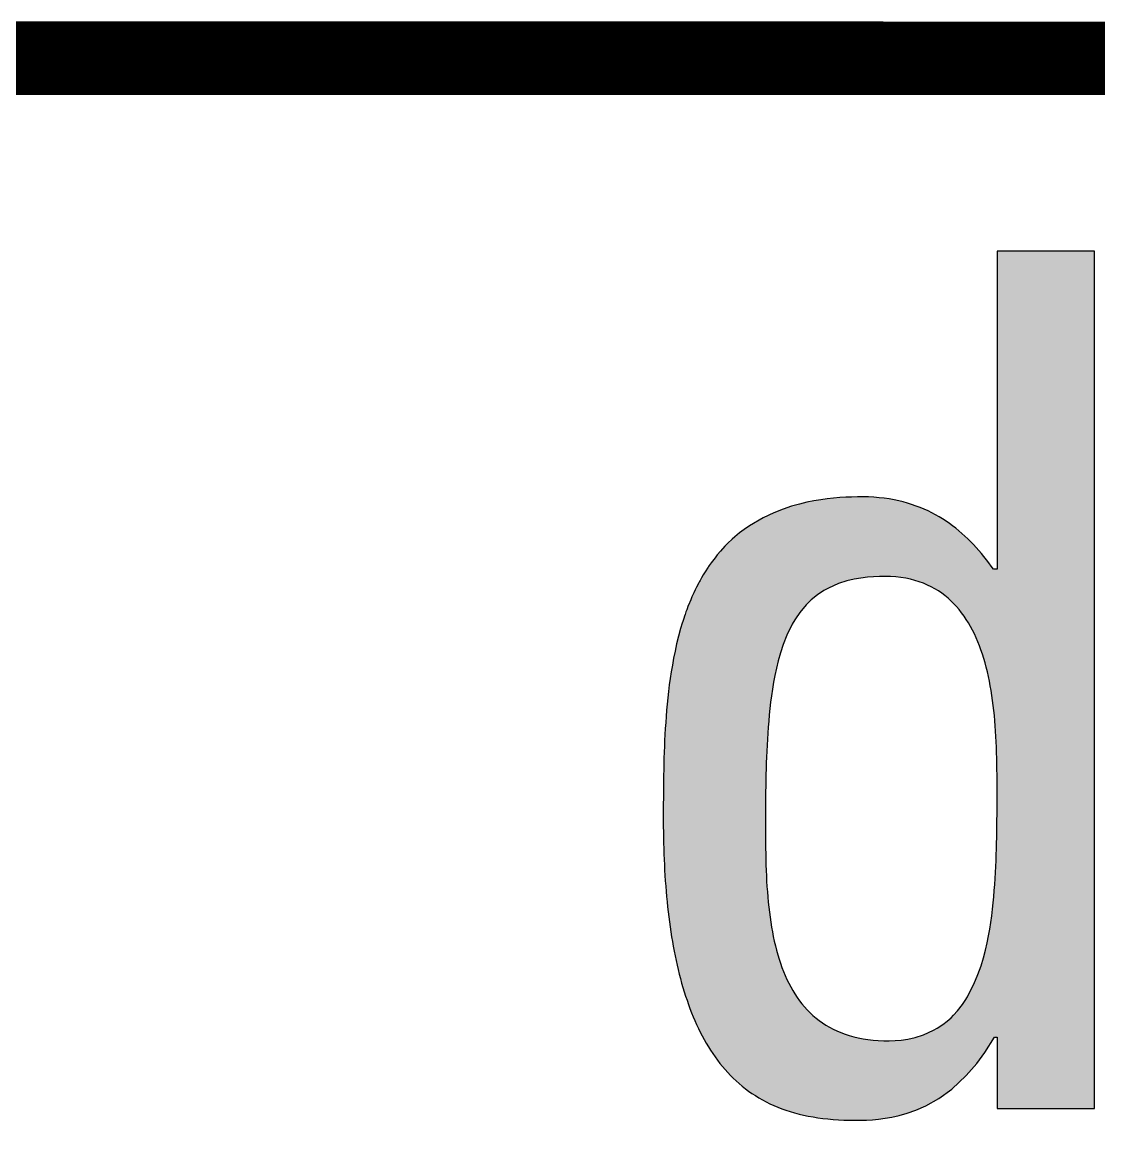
# Model space of a CAD drawing. Header units: metres. Extents: x 630750 to 860239, y 578133 to 726633.
# Drawn here: x 819397 to 825015, y 715998 to 721820 of the extents above; entities that cross this region are included whole.
import ezdxf

# ---------------------------------------------------------------- set-up
doc = ezdxf.new("R2010")
doc.units = ezdxf.units.M
doc.header["$LTSCALE"] = 300
doc.layers.add('001dmp-FORM', color=7, linetype='Continuous')

# ---------------------------------------------------------------- blocks, each defined once
blk = doc.blocks.new('xref-sheet(건축)')
at = {"layer": '001dmp-FORM'}
h = blk.add_hatch(color=30, dxfattribs=at)
h.paths.add_polyline_path([(7769.701970029815, 5699.734893194897), (7749.368946559658, 5699.734893195069), (7749.368946559163, 5633.286384572954), (7748.693995952101, 5633.286384587296), (7748.626512621824, 5633.286384572973), (7748.164844817456, 5633.935744756071), (7747.665461170913, 5634.614872408571), (7747.155787742133, 5635.283710284719), (7746.63547572376, 5635.941909563569), (7746.104163529893, 5636.589108665545), (7745.561476264895, 5637.224932711831), (7745.007025220086, 5637.848992963633), (7744.440407213875, 5638.460886265762), (7743.8612040724, 5639.060194426726), (7743.268981960358, 5639.646483609034), (7742.663290732675, 5640.219303687998), (7742.043663292807, 5640.778187546537), (7741.409614834283, 5641.322650389036), (7740.760642145415, 5641.852189006965), (7740.096222837343, 5642.36628099478), (7739.415814520067, 5642.864383986151), (7738.718854044539, 5643.345934801751), (7738.004756550061, 5643.810348612831), (7737.272914687146, 5644.257018055476), (7736.52269753053, 5644.685312197941), (7735.753450010485, 5645.094575977326), (7734.964490946342, 5645.484128214635), (7734.155113691613, 5645.853262265162), (7733.324583481433, 5646.201243358351), (7730.698293939367, 5647.110487719899), (7729.775217775696, 5647.365922858451), (7728.826864568346, 5647.596080950096), (7727.852311139683, 5647.800038822723), (7726.850598717097, 5647.976837704597), (7725.820731696269, 5648.125481987487), (7724.761676392362, 5648.244937985253), (7723.672359803128, 5648.334132696753), (7722.55166837441, 5648.391952570606), (7721.398446795971, 5648.417242295643), (7720.215230872058, 5648.412537668069), (7719.009565118442, 5648.385383219727), (7717.779420534167, 5648.333749940353), (7716.52182407906, 5648.254664785261), (7715.233149208758, 5648.144501215471), (7713.908900956714, 5647.998764267357), (7712.543389005401, 5647.811763617816), (7711.129231246585, 5647.576117160101), (7709.656554051024, 5647.281951267638), (7708.111629270385, 5646.91553778856), (7706.474370909669, 5646.456790729922), (7704.713250901597, 5645.87418202437), (7702.77328747405, 5645.112729898754), (7700.541271625367, 5644.059225352574), (7697.681773985565, 5642.378239015705), (7696.576663333009, 5641.610459766922), (7695.613389672337, 5640.878974740723), (7694.64981929788, 5640.08316337117), (7694.05211217696, 5639.554340325392), (7693.181356406789, 5638.731207548659), (7692.567271166179, 5638.10992661554), (7691.646823078092, 5637.108930626899), (7690.965107453423, 5636.308106991031), (7690.491557193618, 5635.719050099548), (7689.928646815508, 5634.980818708251), (7689.67343100088, 5634.631578049617), (7689.284440161955, 5634.080670292356), (7689.146633786808, 5633.87987360268), (7689.06910974214, 5633.765574777413), (7688.437921747554, 5632.797254428294), (7688.021642796844, 5632.119258536384), (7687.652772465448, 5631.489885694005), (7687.366285011103, 5630.981174252682), (7687.248202049555, 5630.766155772096), (7687.22001427248, 5630.714353199335), (7687.102168768604, 5630.495759077661), (7686.612149397279, 5629.55012313357), (7686.345848275367, 5629.009691604427), (7686.0534289854, 5628.392871421198), (7685.662455090733, 5627.526732319026), (7685.407846695558, 5626.935003875586), (7685.207006259607, 5626.451580376677), (7685.149574743878, 5626.310505875338), (7684.843974366977, 5625.537382561184), (7684.666102999447, 5625.068991282929), (7684.577960393672, 5624.836884069506), (7684.404173038612, 5624.351669006634), (7684.224218332896, 5623.840549885588), (7684.106272363297, 5623.495657188129), (7683.952393961696, 5623.033967284806), (7683.879791126954, 5622.811320622364), (7683.819223183255, 5622.623131718625), (7683.749118453507, 5622.402454952486), (7683.632490691267, 5622.028313029557), (7683.306228258243, 5620.931625485997), (7682.864042600009, 5619.310928530565), (7682.478899096142, 5617.74727372154), (7682.140883434873, 5616.230746764948), (7681.84257099219, 5614.753923021477), (7681.578226993708, 5613.311067715766), (7681.343309145628, 5611.897638566721), (7681.134143679828, 5610.50996180086), (7680.94770616906, 5609.145012995963), (7680.781468427496, 5607.800263954276), (7680.633288658213, 5606.473572868352), (7680.501330752104, 5605.163103670255), (7680.384003794203, 5603.86726541467), (7680.279915891999, 5602.584666198643), (7680.187838371323, 5601.31407739708), (7680.106677574357, 5600.05440529377), (7680.035452391301, 5598.804668791032), (7679.973276095192, 5597.56398120499), (7679.919341380813, 5596.331535188834), (7679.872908735259, 5595.106591251511), (7679.833294831642, 5593.888466032335), (7679.799865329685, 5592.676525196444), (7679.772026804585, 5591.470175409138), (7679.749220358546, 5590.268857656225), (7679.730916025921, 5589.072042036866), (7679.716607797633, 5587.879222514153), (7679.705809135721, 5586.689912482731), (7679.698048866518, 5585.503640944747), (7679.692867337308, 5584.319948039477), (7679.689812774977, 5583.138382161755), (7679.688437735098, 5581.958496013292), (7679.688668128616, 5580.780214999184), (7679.694138766183, 5579.607174347326), (7679.705944535326, 5578.440468815466), (7679.724173356317, 5577.280186337537), (7679.748915029038, 5576.126416707432), (7679.780261289754, 5574.979251683942), (7679.818305863042, 5573.83878493773), (7679.863144511215, 5572.705112312539), (7679.914875103848, 5571.57833159849), (7679.973597665408, 5570.458542848016), (7680.03941443461, 5569.345848313675), (7680.112429933451, 5568.240352503914), (7680.192751026381, 5567.142162309116), (7680.280486987936, 5566.051386969908), (7680.375749569768, 5564.968138236257), (7680.478653065238, 5563.892530431136), (7680.589314388828, 5562.824680475656), (7680.707853147065, 5561.764707927029), (7680.834391712579, 5560.712735182138), (7680.969055299811, 5559.668887459978), (7681.111972048941, 5558.633292915708), (7681.263273106761, 5557.606082677496), (7681.423092712885, 5556.587390976016), (7681.591568279375, 5555.577355229796), (7681.768840478198, 5554.576116136874), (7681.955053347661, 5553.583817706024), (7682.15035436962, 5552.600607425327), (7682.354894557579, 5551.626636314926), (7682.568828576714, 5550.662059031352), (7682.792314812414, 5549.707033968828), (7683.025515499732, 5548.761723351932), (7683.268596796075, 5547.826293341919), (7683.52172890268, 5546.900914152753), (7683.785086154796, 5545.985760105071), (7684.05884714863, 5545.081009801349), (7684.343194805715, 5544.186846157552), (7684.638316518529, 5543.30345655813), (7684.944404224796, 5542.431032960743), (7685.261654521721, 5541.569771964228), (7685.590268779521, 5540.719874915772), (7685.930453204452, 5539.881548032296), (7686.282418978608, 5539.055002509174), (7686.646382312978, 5538.240454549737), (7687.022564564209, 5537.438125500255), (7687.411192292584, 5536.648241923128), (7687.812497341209, 5535.871035670022), (7688.226716896799, 5535.106743929015), (7688.654093542897, 5534.355609275938), (7689.094875309984, 5533.617879728112), (7689.549315645363, 5532.893808768501), (7690.017673488695, 5532.183655307002), (7690.500213196592, 5531.487683714753), (7690.997204507632, 5530.806163727726), (7691.508922437137, 5530.139370356813), (7692.035647303786, 5529.487583918768), (7692.577664384913, 5528.851089700832), (7693.135263830951, 5528.230177841375), (7693.708740395163, 5527.625143109377), (7694.298393127803, 5527.036284538151), (7694.904524979054, 5526.463905088783), (7695.527442355135, 5525.908311164318), (7696.16745456374, 5525.369812066579), (7696.824873156485, 5524.848719361265), (7697.500011171029, 5524.345346073729), (7698.193182225401, 5523.860005819758), (7698.90469945125, 5523.393011746026), (7699.634874298634, 5522.944675295951), (7700.384015118343, 5522.515304813027), (7701.152425515251, 5522.105203904109), (7701.940402491968, 5521.714669582023), (7702.748234326213, 5521.34399011479), (7703.576198102401, 5520.993442590264), (7704.424556946647, 5520.663290131994), (7705.293556867666, 5520.353778753503), (7706.183423196246, 5520.065133778304), (7707.094356551173, 5519.797555830461), (7708.02652832594, 5519.551216302267), (7708.980075615767, 5519.326252289171), (7709.955095562404, 5519.122760936849), (7710.951639082563, 5518.940793155414), (7711.96970389644, 5518.780346667578), (7713.009226881088, 5518.641358349193), (7714.070075688378, 5518.523695855325), (7715.152039632103, 5518.427148499611), (7716.25481985178, 5518.351417416564), (7717.378018763429, 5518.296105027482), (7718.521128918164, 5518.260703871486), (7719.683521254457, 5518.244584909195), (7720.867142750812, 5518.249695106231), (7722.083552571366, 5518.287593624415), (7723.339169854913, 5518.364699606766), (7724.641309825634, 5518.488328274912), (7725.999756309106, 5518.668263456164), (7727.428099057219, 5518.918094901207), (7728.946172885906, 5519.257657428268), (7730.584962909652, 5519.717936150208), (7732.397931826436, 5520.3523937644), (7734.493541953929, 5521.269492589596), (7737.17665103087, 5522.77409036369), (7739.926104826187, 5524.768182848953), (7742.951867775879, 5527.598149188567), (7745.110772544798, 5530.099780085515), (7746.838870296855, 5532.43630962443), (7748.866159018526, 5535.602619609816), (7749.368946558348, 5535.602619609887), (7749.368946558145, 5520.723733344719), (7769.701970028214, 5520.723733344546)])
h.paths.add_polyline_path([(7749.140225427185, 5598.377275014225), (7749.19737527239, 5597.255913562254), (7749.245123956676, 5596.125150952616), (7749.284007362021, 5594.985523063804), (7749.314607137338, 5593.83761152794), (7749.337562606339, 5592.682055709407), (7749.3535861085, 5591.519567878383), (7749.363483086654, 5590.350953576086), (7749.368178894209, 5589.177138094395), (7749.368942953577, 5587.999390837855), (7749.36873861506, 5586.820675198026), (7749.367851836916, 5585.641276986731), (7749.365780514523, 5584.460694455252), (7749.362021626603, 5583.278424245188), (7749.356065966847, 5582.093957310768), (7749.34739295721, 5580.906773007451), (7749.335465214233, 5579.716333980647), (7749.319722706266, 5578.522080178587), (7749.299576324836, 5577.323422497227), (7749.274400646584, 5576.119735500612), (7749.243525633985, 5574.910349207892), (7749.206226296479, 5573.694538562474), (7749.161712345045, 5572.471513312972), (7749.109113187693, 5571.240402854579), (7749.047461333586, 5570.00023970403), (7748.975671062934, 5568.749938133421), (7748.892511617862, 5567.488267376018), (7748.796572856361, 5566.213817316296), (7748.686220419946, 5564.924953581811), (7748.559536209392, 5563.619758072634), (7748.414237664449, 5562.29594822085), (7748.247565709116, 5560.950764960887), (7748.056125025938, 5559.580812978453), (7747.835649100733, 5558.181825755771), (7747.580641511409, 5556.748306865373), (7747.283802918628, 5555.272956968832), (7746.935062777429, 5553.745705528125), (7746.519820576668, 5552.151952027258), (7746.015426747083, 5550.469046896072), (7745.383112424362, 5548.65822127246), (7744.545062971727, 5546.641660518886), (7743.262303823245, 5544.157376497866), (7742.712127713112, 5543.270597052709), (7742.122839381471, 5542.406065641497), (7741.120377190167, 5541.119279721541), (7740.269219978018, 5540.179922844523), (7739.758897780197, 5539.674612254227), (7738.922991155738, 5538.929342431818), (7738.03554021761, 5538.237444342056), (7736.873879400697, 5537.465672221975), (7736.115929411393, 5537.034015661562), (7733.978804706236, 5536.0754022591), (7732.263225479666, 5535.538334334693), (7730.75482553682, 5535.208445694148), (7729.375831117843, 5535.007962576834), (7728.087516668431, 5534.898159430237), (7726.867278616879, 5534.856432679988), (7725.697926243232, 5534.865591607283), (7724.566907447999, 5534.913084113436), (7723.472857642995, 5534.997545612899), (7722.414843479743, 5535.11804275097), (7721.391966549814, 5535.273677124776), (7720.403361373264, 5535.463583246852), (7719.448193476539, 5535.686926654915), (7718.525657652983, 5535.942902131925), (7717.634976263758, 5536.230732044763), (7716.775397498295, 5536.549664577539), (7715.946194856708, 5536.898973243872), (7715.146664061544, 5537.277953748051), (7714.376122909704, 5537.685923896691), (7713.633910279768, 5538.122222565687), (7712.919384137585, 5538.586207726916), (7712.23192086985, 5539.07725576261), (7711.570914146028, 5539.594760336746), (7710.93577388117, 5540.138131376103), (7710.325925302783, 5540.706794103184), (7709.740807999817, 5541.300188098392), (7709.179875014179, 5541.917766417415), (7708.642592001797, 5542.558994703146), (7708.128436365343, 5543.223350367894), (7707.636896456203, 5543.910321762754), (7707.167470761127, 5544.619407364947), (7706.719667122179, 5545.350115027964), (7706.293001961505, 5546.101961174016), (7705.886999519516, 5546.874470027622), (7705.501191075124, 5547.667172883646), (7705.135114192224, 5548.479607309506), (7704.788311956192, 5549.311316369982), (7704.460332157632, 5550.161847875786), (7704.150726538373, 5551.03075355542), (7703.859049941169, 5551.917588262666), (7703.584859487983, 5552.821909108203), (7703.327713680093, 5553.74327460633), (7703.087171217823, 5554.681243443943), (7702.862791297641, 5555.635374828033), (7702.654130434854, 5556.605225263336), (7702.460742974308, 5557.590349102116), (7702.282179471487, 5558.590296905364), (7702.117985446184, 5559.604614180687), (7701.967700607773, 5560.632840641752), (7701.830855511409, 5561.674506847963), (7701.706972075863, 5562.72913471577), (7701.595560596867, 5563.796234535701), (7701.496117961349, 5564.875303206669), (7701.408125391859, 5565.965821926044), (7701.331045889649, 5567.0672537342), (7701.264321371407, 5568.17904050479), (7701.207369383283, 5569.300599814813), (7701.159579369607, 5570.431321116625), (7701.120308372268, 5571.57056140112), (7701.088876050944, 5572.717640388506), (7701.064558897957, 5573.87183453099), (7701.046583457024, 5575.032370408713), (7701.034118334665, 5576.198416619211), (7701.026264710952, 5577.369074269875), (7701.022044996007, 5578.543365863077), (7701.020389159621, 5579.720221277528), (7701.020118113844, 5580.898461671453), (7701.021227322159, 5582.078082141712), (7701.02503309133, 5583.260399182405), (7701.03182533554, 5584.445702685678), (7701.041914685618, 5585.634303358451), (7701.055640941358, 5586.826540919171), (7701.073377124692, 5588.022788413533), (7701.095534272423, 5589.223456850316), (7701.122567146467, 5590.429000989246), (7701.154981098403, 5591.639926280399), (7701.193340348127, 5592.856796833997), (7701.238277556422, 5594.080245307401), (7701.290508958355, 5595.310988041308), (7701.350844416684, 5596.549834801632), (7701.420212222834, 5597.797713892167), (7701.499681089281, 5599.055694060169), (7701.590492486128, 5600.325016770135), (7701.694102257436, 5601.607137831912), (7701.812236019079, 5602.903782896999), (7701.946964268314, 5604.217022441313), (7702.100806845283, 5605.549376326677), (7702.27688120837, 5606.903961990136), (7702.479120498832, 5608.284712586889), (7702.712605308236, 5609.696708690069), (7702.984091327398, 5611.146706011312), (7703.30289565487, 5612.644021644688), (7703.682494146578, 5614.202131435912), (7704.143678668905, 5615.841827259372), (7704.721677379162, 5617.598337270413), (7705.485785275032, 5619.540956466532), (7706.617690742412, 5621.851373235684), (7706.817536599006, 5622.204771904704), (7707.272632212193, 5622.959172151855), (7708.163716862942, 5624.260760917066), (7709.502349434075, 5625.867574208621), (7710.571415766655, 5626.9168140171), (7711.897636281155, 5627.993438356877), (7713.198168154533, 5628.854486938305), (7714.15017932402, 5629.383861812345), (7716.251354750802, 5630.306525936592), (7717.983056422749, 5630.859716306492), (7719.526963430329, 5631.225112012359), (7720.952365099049, 5631.472002378098), (7722.294481151232, 5631.635607128798), (7723.574094757601, 5631.736709432256), (7724.804675167183, 5631.788778542811), (7725.995352777118, 5631.800944847681), (7727.142617521564, 5631.769698290469), (7728.24373591437, 5631.692305382136), (7729.30077183602, 5631.570830001181), (7730.315637126656, 5631.407183990694), (7731.290109184734, 5631.203144747638), (7732.225843537035, 5630.96036779823), (7733.124385365929, 5630.680398325145), (7733.987179683598, 5630.364681340759), (7734.815580341765, 5630.014570695135), (7735.610858042757, 5629.631337093285), (7736.374207477962, 5629.216175230627), (7737.106753731572, 5628.770210181599), (7737.809557984485, 5628.294503133146), (7738.483622698655, 5627.79005654468), (7739.129896250135, 5627.257818797667), (7739.749277155006, 5626.698688401899), (7740.342617882972, 5626.113517825384), (7740.910728330859, 5625.503116970301), (7741.454379004066, 5624.86825634556), (7741.974303908461, 5624.209669943419), (7742.4712032313, 5623.528057964019), (7742.945745782436, 5622.824089217489), (7743.398571264817, 5622.098403397029), (7743.83029237566, 5621.351613210705), (7744.241496762104, 5620.584306290371), (7744.632748840555, 5619.797047063917), (7745.004591519628, 5618.990378442682), (7745.357547807438, 5618.164823429293), (7745.692122357072, 5617.320886681016), (7746.008802914806, 5616.459055932335), (7746.308061725827, 5615.579803446233), (7746.59035690752, 5614.683587324122), (7746.856133759622, 5613.770852881604), (7747.105826094867, 5612.842033907415), (7747.339857520146, 5611.897554035266), (7747.558642773456, 5610.937827983013), (7747.762589048831, 5609.963262958823), (7747.952097386285, 5608.974259996854), (7748.127564262268, 5607.971215573403), (7748.289382470935, 5606.954522476984), (7748.437944265916, 5605.924572975362), (7748.573640988721, 5604.881758388727), (7748.696867515613, 5603.826473607929), (7748.808022611385, 5602.759117408512), (7748.907512403257, 5601.680095899461), (7748.995753187879, 5600.589825394807), (7749.073174932364, 5599.488735825414)], flags=16)
at = {"layer": '001dmp-FORM', "const_width": 15.00000523680961}
blk.add_lwpolyline([(300.0001112690406, 200.0000636693372), (300.0001113183425, 5740.001996789974), (8210.002872862595, 5740.001996719557), (8210.002872813307, 200.0000635989337)], close=True, dxfattribs=at)
at = {"layer": '001dmp-FORM', "color": 30}
blk.add_lwpolyline([(7737.17665103087, 5522.77409036369), (7739.926104826187, 5524.768182848955), (7742.951867775442, 5527.598149188341), (7745.110772545875, 5530.099780086563), (7746.838870296244, 5532.436309623688), (7748.866159018438, 5535.602619609816), (7749.36894655829, 5535.602619609806), (7749.368946558145, 5520.723733344719), (7769.701970028214, 5520.723733344546), (7769.701970029815, 5699.734893194897), (7749.368946559731, 5699.734893195079), (7749.368946559163, 5633.286384572973), (7748.693995952086, 5633.286384587306), (7748.626512621882, 5633.286384572983), (7748.164844817384, 5633.935744754252), (7747.665461174012, 5634.614872412463), (7747.155787744941, 5635.283710285044), (7746.635475722305, 5635.941909563914), (7746.104163524262, 5636.589108667482), (7745.561476268023, 5637.224932712867), (7745.007025218849, 5637.848992965315), (7744.440407216276, 5638.460886264325), (7743.86120407451, 5639.060194424188), (7743.26898195899, 5639.646483610373), (7742.663290735585, 5640.219303688589), (7742.04366329221, 5640.7781875468), (7741.409614833628, 5641.322650389835), (7740.760642146419, 5641.852189004308), (7740.096222834491, 5642.36628099408), (7739.415814525015, 5642.864383986303), (7738.718854041774, 5643.345934804745), (7738.004756548838, 5643.810348613503), (7737.272914688034, 5644.257018054321), (7736.522697530283, 5644.685312198383), (7735.753450006978, 5645.094575976825), (7734.964490944305, 5645.484128215818), (7734.155113691759, 5645.853262265062), (7733.32458348283, 5646.201243357878), (7730.698293939586, 5647.110487720027), (7729.775217776278, 5647.365922858586), (7728.826864566352, 5647.596080950521), (7727.852311137412, 5647.800038823321), (7726.850598716937, 5647.976837704762), (7725.820731697564, 5648.125481987243), (7724.761676393759, 5648.244937985326), (7723.672359803259, 5648.334132696725), (7722.55166837521, 5648.391952570671), (7721.398446798299, 5648.417242295643), (7720.215230868798, 5648.412537668069), (7719.009565118442, 5648.385383219727), (7717.779420537077, 5648.333749940353), (7716.521824080064, 5648.254664785405), (7715.23314920787, 5648.144501215171), (7713.908900958228, 5647.998764267629), (7712.543389006565, 5647.811763618081), (7711.129231246585, 5647.576117160101), (7709.656554052319, 5647.281951268003), (7708.111629270748, 5646.915537788635), (7706.474370910033, 5646.456790730004), (7704.713250902063, 5645.874182024442), (7702.77328747405, 5645.112729898754), (7700.541271625236, 5644.059225352546), (7697.68177398542, 5642.378239015567), (7696.576663333228, 5641.610459766987), (7695.613389671595, 5640.878974740379), (7694.649819297967, 5640.083163371133), (7694.052112176829, 5639.554340324745), (7693.181356407953, 5638.731207549488), (7692.567271165888, 5638.109926615067), (7691.646823079023, 5637.108930627744), (7690.965107452899, 5636.308106990261), (7690.491557191552, 5635.719050098531), (7689.928646814635, 5634.980818706834), (7689.673431001374, 5634.631578049091), (7689.284440164225, 5634.080670295768), (7689.146633789864, 5633.879873606536), (7689.069109745269, 5633.765574780342), (7688.437921746972, 5632.797254427421), (7688.021642796029, 5632.119258535029), (7687.652772464444, 5631.489885694769), (7687.366285012267, 5630.981174252744), (7687.248202054343, 5630.766155789195), (7687.220014271839, 5630.714353192758), (7687.10216876875, 5630.495759077163), (7686.612149397788, 5629.55012313397), (7686.345848277404, 5629.00969160463), (7686.053428987729, 5628.392871421807), (7685.662455089758, 5627.52673231805), (7685.407846693026, 5626.935003870754), (7685.207006253568, 5626.451580370975), (7685.149574743937, 5626.310505877344), (7684.843974366322, 5625.537382561432), (7684.666102999447, 5625.068991282929), (7684.577960395534, 5624.836884071725), (7684.479214367038, 5624.561184719685), (7684.423150670951, 5624.405570503383), (7684.224218328734, 5623.840549881895), (7684.106272366003, 5623.495657201489), (7683.952393961914, 5623.033967272911), (7683.879791129864, 5622.811320619629), (7683.819223182163, 5622.623131713688), (7683.749118457377, 5622.402454964384), (7683.6324906915, 5622.028313030722), (7683.306228258869, 5620.931625489398), (7682.864042599951, 5619.310928529355), (7682.478899095924, 5617.74727372427), (7682.140883433214, 5616.230746760473), (7681.842570991303, 5614.753923017521), (7681.578226993635, 5613.311067718649), (7681.343309145919, 5611.89763856975), (7681.134143680119, 5610.509961802743), (7680.947706168172, 5609.145012989645), (7680.78146842706, 5607.800263947325), (7680.633288658271, 5606.473572877337), (7680.501330751667, 5605.163103669473), (7680.384003794348, 5603.867265410889), (7680.279915893221, 5602.58466620863), (7680.187838371177, 5601.314077385238), (7680.106677574298, 5600.054405287117), (7680.035452391097, 5598.804668802648), (7679.973276095425, 5597.563981205811), (7679.919341380537, 5596.331535189634), (7679.872908734997, 5595.106591242717), (7679.833294831846, 5593.888466038386), (7679.799865330064, 5592.676525235291), (7679.772026804701, 5591.470175408618), (7679.749220358619, 5590.268857661265), (7679.730916025979, 5589.072042027371), (7679.716607797356, 5587.879222497446), (7679.7058091361, 5586.689912534874), (7679.698048866445, 5585.503640963849), (7679.692867337686, 5584.319948133803), (7679.689812774977, 5583.138382269904), (7679.688437734996, 5581.958495928599), (7679.688668128558, 5580.780215020855), (7679.694138766183, 5579.607174357259), (7679.705944535326, 5578.440468824963), (7679.724173356259, 5577.280186344666), (7679.748915029417, 5576.126416716576), (7679.780261290263, 5574.979251676046), (7679.818305862387, 5573.8387849469), (7679.863144511855, 5572.705112295028), (7679.914875104867, 5571.578331586723), (7679.973597665132, 5570.458542845588), (7680.039414434101, 5569.345848313263), (7680.112429932971, 5568.240352510898), (7680.192751026731, 5567.142162303149), (7680.280486988868, 5566.051386963924), (7680.375749569579, 5564.968138243282), (7680.478653065325, 5563.892530437748), (7680.589314390065, 5562.824680461134), (7680.70785314887, 5561.764707918589), (7680.834391713408, 5560.712735181813), (7680.969055300102, 5559.668887467047), (7681.111972049363, 5558.633292914998), (7681.26327310807, 5557.606082672299), (7681.423092712885, 5556.587390975725), (7681.591568277207, 5555.577355238653), (7681.768840478577, 5554.576116138611), (7681.955053349408, 5553.583817708082), (7682.150354369503, 5552.600607426673), (7682.354894559034, 5551.626636314855), (7682.568828576204, 5550.662059030561), (7682.792314813956, 5549.707033966884), (7683.025515499427, 5548.76172335095), (7683.268596795362, 5547.826293345503), (7683.521728901385, 5546.900914150016), (7683.785086157954, 5545.985760105146), (7684.058847149125, 5545.081009794918), (7684.343194807578, 5544.186846151913), (7684.63831651882, 5543.303456561642), (7684.944404223836, 5542.431032965221), (7685.261654523176, 5541.569771963037), (7685.590268776756, 5540.719874915145), (7685.930453203579, 5539.881548040456), (7686.282418976207, 5539.055002511655), (7686.646382313647, 5538.240454547537), (7687.022564565519, 5537.438125497973), (7687.411192293253, 5536.648241924246), (7687.812497341092, 5535.871035670449), (7688.226716897745, 5535.106743925541), (7688.654093547597, 5534.355609273941), (7689.094875307102, 5533.617879731898), (7689.549315645072, 5532.893808768264), (7690.017673484504, 5532.183655306178), (7690.500213196738, 5531.487683716847), (7690.997204508345, 5530.806163726853), (7691.508922438417, 5530.139370355335), (7692.035647305474, 5529.487583920707), (7692.577664385117, 5528.851089698825), (7693.135263831169, 5528.230177843276), (7693.708740397535, 5527.625143108068), (7694.298393129069, 5527.036284537923), (7694.904524980058, 5526.46390508729), (7695.527442355862, 5525.908311161455), (7696.167454562808, 5525.369812066652), (7696.824873156369, 5524.848719358576), (7697.500011171625, 5524.345346072174), (7698.193182222476, 5523.860005821358), (7698.904699449708, 5523.39301174689), (7699.634874300875, 5522.944675296374), (7700.384015118416, 5522.515304812128), (7701.152425512253, 5522.10520390426), (7701.940402491997, 5521.714669582277), (7702.74823432662, 5521.343990115116), (7703.576198103274, 5520.993442590022), (7704.42455694739, 5520.663290132431), (7705.293556869485, 5520.353778752711), (7706.183423197046, 5520.065133778441), (7707.094356551523, 5519.797555831162), (7708.026528324921, 5519.551216302705), (7708.980075613308, 5519.326252289235), (7709.955095562636, 5519.122760936622), (7710.951639083145, 5518.940793155414), (7711.969703896717, 5518.780346667152), (7713.009226880928, 5518.641358349384), (7714.070075688742, 5518.52369585528), (7715.152039634606, 5518.427148499326), (7716.254819853744, 5518.351417416457), (7717.378018766631, 5518.296105027428), (7718.521128912766, 5518.260703871607), (7719.683521252347, 5518.244584909233), (7720.86714275122, 5518.249695106194), (7722.083552571439, 5518.287593624416), (7723.339169855932, 5518.364699606916), (7724.641309825925, 5518.488328274894), (7725.999756309266, 5518.668263456089), (7727.428099056258, 5518.918094901034), (7728.946172885644, 5519.25765742823), (7730.584962909652, 5519.717936150088), (7732.397931826305, 5520.352393764403), (7734.493541954133, 5521.269492589678)], close=True, dxfattribs=at)
blk.add_lwpolyline([(7724.804675169409, 5631.788778542811), (7723.574094756801, 5631.736709432187), (7722.294481151363, 5631.635607128817), (7720.952365098598, 5631.472002378029), (7719.526963430912, 5631.225112012441), (7717.983056422749, 5630.859716306446), (7716.25135475041, 5630.306525936427), (7714.150179323657, 5629.383861812163), (7713.198168154737, 5628.85448693845), (7711.897636281315, 5627.99343835694), (7710.57141576584, 5626.916814016547), (7709.502349434584, 5625.867574209149), (7708.163716863102, 5624.260760917001), (7707.272632212731, 5622.959172152712), (7706.817536598424, 5622.204771906259), (7706.617690742354, 5621.851373235027), (7705.485785274537, 5619.540956466532), (7704.721677378944, 5617.598337270163), (7704.143678668846, 5615.841827259042), (7703.682494146797, 5614.202131435984), (7703.302895654797, 5612.644021642869), (7702.984091327515, 5611.146706014511), (7702.7126053094, 5609.696708695261), (7702.479120497697, 5608.284712582396), (7702.276881208996, 5606.90396199249), (7702.100806844323, 5605.549376326596), (7701.946964268765, 5604.217022449835), (7701.812236019225, 5602.903782899073), (7701.69410225812, 5601.60713783676), (7701.590492485866, 5600.325016763234), (7701.49968108995, 5599.05569406599), (7701.420212223053, 5597.797713897979), (7701.350844415374, 5596.549834788973), (7701.290508958005, 5595.310988030411), (7701.238277556582, 5594.080245327648), (7701.193340347982, 5592.856796817883), (7701.154981098971, 5591.639926267483), (7701.122567147355, 5590.429001014579), (7701.095534271826, 5589.223456837904), (7701.073377124547, 5588.022788389251), (7701.055640941067, 5586.826540904519), (7701.041914685182, 5585.634303347294), (7701.031825335598, 5584.445702696427), (7701.025033091257, 5583.260399150791), (7701.021227322028, 5582.078082080239), (7701.020118113844, 5580.898461570754), (7701.020389159694, 5579.720221315363), (7701.022044995992, 5578.543365850325), (7701.026264710894, 5577.369074263901), (7701.034118334766, 5576.198416586591), (7701.046583456966, 5575.032370407414), (7701.06455889752, 5573.871834546631), (7701.088876050711, 5572.71764039853), (7701.120308372268, 5571.570561418764), (7701.15957936968, 5570.431321114862), (7701.207369382555, 5569.300599826436), (7701.264321371073, 5568.179040513638), (7701.331045890231, 5567.067253731464), (7701.408125391481, 5565.965821931329), (7701.496117961931, 5564.875303200476), (7701.595560597027, 5563.796234534218), (7701.706972076445, 5562.729134712242), (7701.830855511409, 5561.674506845754), (7701.967700607292, 5560.632840640353), (7702.117985447363, 5559.60461417905), (7702.282179473452, 5558.59029690372), (7702.282179473452, 5558.59029690372), (7702.460742974017, 5557.590349102873), (7702.654130435436, 5556.605225262971), (7702.862791297568, 5555.635374823639), (7703.087171217619, 5554.681243442225), (7703.327713680617, 5553.743274603845), (7703.58485948759, 5552.821909109464), (7703.859049942334, 5551.917588262684), (7704.150726537559, 5551.030753556364), (7704.460332157167, 5550.16184787464), (7704.7883119543, 5549.311316370227), (7705.135114194538, 5548.479607308898), (7705.501191074323, 5547.667172887239), (7705.886999518643, 5546.874470030094), (7706.293001962029, 5546.101961171932), (7706.719667121029, 5545.350115029357), (7707.167470760007, 5544.619407366779), (7707.636896455766, 5543.910321761008), (7708.128436365561, 5543.223350369224), (7708.642592001434, 5542.558994703455), (7709.179875015285, 5541.917766415734), (7709.740807999366, 5541.300188098201), (7710.325925304689, 5540.70679410196), (7710.935773880676, 5540.138131376191), (7711.570914143205, 5539.59476033711), (7712.231920870941, 5539.077255763221), (7712.919384137091, 5538.58620772761), (7713.63391027843, 5538.122222567243), (7714.376122909718, 5537.685923896895), (7715.146664062577, 5537.277953748051), (7715.946194858643, 5536.898973242338), (7716.775397496462, 5536.549664578375), (7717.634976264777, 5536.230732044922), (7718.525657653565, 5535.942902131868), (7719.448193478416, 5535.686926654987), (7720.40336137242, 5535.463583247036), (7721.391966551633, 5535.273677124404), (7722.414843480106, 5535.118042751089), (7723.472857643636, 5534.997545612648), (7724.566907446311, 5534.913084113476), (7725.697926242156, 5534.865591607346), (7726.867278616748, 5534.856432679951), (7728.087516669013, 5534.898159430282), (7729.375831117464, 5535.007962576789), (7730.754825537169, 5535.208445694296), (7732.263225479623, 5535.538334334621), (7733.978804706381, 5536.075402259191), (7736.115929411451, 5537.034015661635), (7736.873879400333, 5537.465672221794), (7738.03554021761, 5538.237444342056), (7738.922991155214, 5538.929342431536), (7739.758897780168, 5539.674612254627), (7740.269219977887, 5540.179922844596), (7741.120377189789, 5541.119279721203), (7742.122839381384, 5542.40606564185), (7742.712127713388, 5543.270597053012), (7743.193582981086, 5544.046611545198), (7743.286873327776, 5544.204959574005), (7744.545062971436, 5546.641660518188), (7745.383112424493, 5548.65822127216), (7746.015426746966, 5550.469046895492), (7746.519820576028, 5552.151952025612), (7746.935062777909, 5553.745705528559), (7747.283802919006, 5555.272956970772), (7747.580641511671, 5556.748306864534), (7747.835649100762, 5558.181825754785), (7748.056125025283, 5559.58081298049), (7748.247565708898, 5560.950764965252), (7748.414237664521, 5562.295948222151), (7748.559536209683, 5563.619758068478), (7748.68622041884, 5564.924953578909), (7748.79657285607, 5566.213817317381), (7748.8925116184, 5567.488267380866), (7748.975671061537, 5568.749938125282), (7749.047461334052, 5570.000239698991), (7749.109113187984, 5571.240402854242), (7749.161712345118, 5572.471513312747), (7749.206226296479, 5573.694538565356), (7749.243525633403, 5574.910349203489), (7749.274400646875, 5576.119735518248), (7749.299576325215, 5577.323422497846), (7749.319722706558, 5578.522080180481), (7749.335465213884, 5579.716333989093), (7749.347392957152, 5580.906773033672), (7749.356065966847, 5582.093957344748), (7749.362021626763, 5583.278424305905), (7749.365780514683, 5584.46069449509), (7749.367851836916, 5585.641277118681), (7749.36873861506, 5586.820675198029), (7749.368942953577, 5587.999390837855), (7749.368178894296, 5589.177138079893), (7749.36348308677, 5590.350953573694), (7749.353586108224, 5591.519567896399), (7749.337562606557, 5592.682055696085), (7749.314607137396, 5593.837611528268), (7749.28400736237, 5594.985523054507), (7749.245123957011, 5596.125150950518), (7749.197375271648, 5597.255913566457), (7749.140225426952, 5598.3772750231), (7749.073174932641, 5599.48873583007), (7748.995753187966, 5600.58982538673), (7748.907512403461, 5601.680095903601), (7748.808022611865, 5602.759117413422), (7748.696867515366, 5603.826473618281), (7748.573640987615, 5604.881758391818), (7748.437944265333, 5605.924572970887), (7748.289382470572, 5606.954522477543), (7748.12756426285, 5607.97121557115), (7747.952097386635, 5608.974259996409), (7747.762589047594, 5609.963262958823), (7747.558642773456, 5610.937827986032), (7747.339857520932, 5611.897554034891), (7747.105826094416, 5612.842033909789), (7746.856133760568, 5613.770852877457), (7746.59035690672, 5614.683587324995), (7746.308061726279, 5615.579803446124), (7746.008802914515, 5616.459055935755), (7745.692122358294, 5617.320886681053), (7745.357547808078, 5618.164823432277), (7745.004591517678, 5618.990378443383), (7744.632748839318, 5619.797047066547), (7744.24149676161, 5620.584306290271), (7743.830292376897, 5621.351613207169), (7743.398571265763, 5622.098403397464), (7742.945745782727, 5622.82408921598), (7742.471203230922, 5623.528057965876), (7741.974303907427, 5624.209669943944), (7741.454379005027, 5624.868256343132), (7740.910728331499, 5625.50311697112), (7740.342617884282, 5626.113517825503), (7739.749277157203, 5626.698688400098), (7739.129896251139, 5627.257818795657), (7738.483622698219, 5627.790056544432), (7737.809557984921, 5628.29450313278), (7737.106753731048, 5628.770210180626), (7736.374207479184, 5629.216175230493), (7735.610858041287, 5629.631337094277), (7734.81558034111, 5630.014570695865), (7733.987179683743, 5630.36468134033), (7733.124385366642, 5630.680398324954), (7732.225843537777, 5630.960367797867), (7731.290109185389, 5631.203144747372), (7730.315637127165, 5631.407183990937), (7729.300771835671, 5631.570830001253), (7728.243735914515, 5631.692305382101), (7727.142617521054, 5631.769698290478), (7725.995352776303, 5631.800944847681), (7724.804675169409, 5631.788778542811)], dxfattribs=at)

msp = doc.modelspace()

# ---------------------------------------------------------------- block references
at = {"xscale": 24.99999135418329, "yscale": 24.99999133078381, "zscale": 24.99999133122849}
msp.add_blockref('xref-sheet(건축)', (630749.9932999943, 578132.7803058213), dxfattribs=at)

doc.saveas('drawing.dxf')
